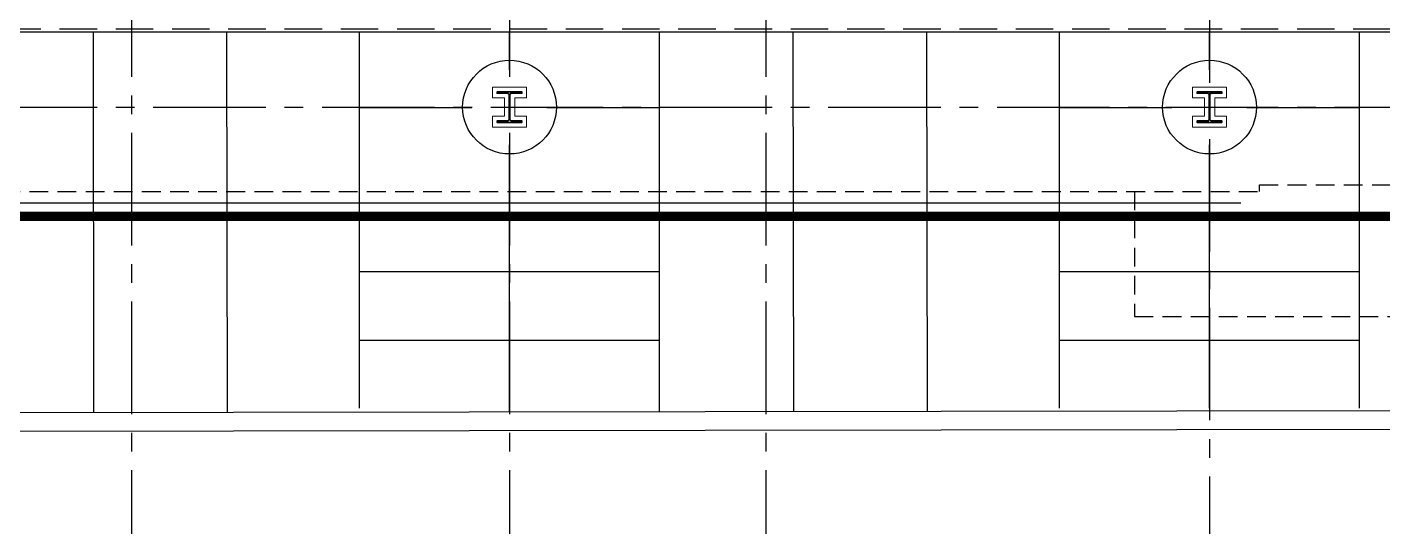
# Model space of a CAD drawing. Header units: inches. Extents: x 5931 to 10048, y 0 to 3185.
# Drawn here: x 7861.6 to 8295.5, y 709.9 to 869.9 of the extents above; entities that cross this region are included whole.
import ezdxf

# ---------------------------------------------------------------- set-up
doc = ezdxf.new("R2010")
doc.units = ezdxf.units.IN
doc.header["$LTSCALE"] = 48
doc.header["$MEASUREMENT"] = 0
for name, pattern in [('CENTER2', [1.125, 0.75, -0.125, 0.125, -0.125]), ('HIDDEN', [0.375, 0.25, -0.125]), ('HIDDEN2', [0.1875, 0.125, -0.0625]), ('PHANTOM2', [1.25, 0.625, -0.125, 0.125, -0.125, 0.125, -0.125])]:
    doc.linetypes.add(name, pattern=pattern)
for name, color, linetype in [('_0_Objects', 8, 'Continuous'), ('A-Flor-Case', 8, 'Continuous'), ('A-Flor-Soffit', 8, 'HIDDEN2'), ('A-Grid(3-32)', 8, 'CENTER2'), ('A-Site-Pave', 8, 'Continuous'), ('A-Site-Property', 8, 'PHANTOM2'), ('A-Site-Setback', 8, 'HIDDEN'), ('A-Wall-Full', 8, 'Continuous')]:
    doc.layers.add(name, color=color, linetype=linetype)
for name, color, linetype, lineweight in [('A-Detl-Hatch', 8, 'Continuous', 18), ('S-Detl-Hatch', 8, 'Continuous', 18), ('S-Detl-Wide', 8, 'Continuous', 35)]:
    doc.layers.add(name, color=color, linetype=linetype, lineweight=lineweight)

# ---------------------------------------------------------------- blocks, each defined once
blk = doc.blocks.new('1ST FLOOR CORE & SHELL')
at = {"layer": 'A-Flor-Case'}
blk.add_line((3113, -9173.63), (4373.5, -9173.63), dxfattribs=at)
at = {"layer": 'A-Flor-Soffit'}
for points in [[(2321, -8520.75), (2316.5, -8520.75), (2316.5, -9228.75), (3108.87, -9228.75), (3108.87, -9224.75), (4240.5, -9224.75), (4240.5, -9222.63), (4656.87, -9222.63), (4656.87, -9224.75), (5704.5, -9224.75), (5704.5, -8756.75), (5700, -8756.75)], [(4200.5, -9224.75), (4200.5, -9264.75), (4696.5, -9264.75), (4696.5, -9224.75)]]:
    blk.add_lwpolyline(points, dxfattribs=at)
at = {"layer": 'A-Wall-Full'}
for centre in [(4000.5, -9197.75), (4224.5, -9197.75)]:
    blk.add_circle(centre, 15, dxfattribs=at)
blk = doc.blocks.new('*U9')
at = {"layer": 'A-Detl-Hatch'}
h = blk.add_hatch(dxfattribs=at)
h.set_pattern_fill('ANSI32', color=256, scale=6, style=0)
h.set_pattern_definition([(45, (0, -4.865), (-1.591, 1.591), []), (45, (1.0607, -4.865), (-1.591, 1.591), [])])
edge = h.paths.add_edge_path()
edge.add_line((3.98, -9.73), (3.98, -9.295))
edge.add_line((3.98, -9.295), (0.645, -9.295))
edge.add_arc((0.645, -8.795), 0.5, 180, 270, ccw=False)
edge.add_line((0.145, -8.795), (0.145, -0.935))
edge.add_arc((0.645, -0.935), 0.5, 90, 180, ccw=False)
edge.add_line((0.645, -0.435), (3.98, -0.435))
edge.add_line((3.98, -0.435), (3.98, 0))
edge.add_line((3.98, 0), (-3.98, 0))
edge.add_line((-3.98, 0), (-3.98, -0.435))
edge.add_line((-3.98, -0.435), (-0.645, -0.435))
edge.add_arc((-0.645, -0.935), 0.5, 0, 90, ccw=False)
edge.add_line((-0.145, -0.935), (-0.145, -8.795))
edge.add_arc((-0.645, -8.795), 0.5, -90, 0, ccw=False)
edge.add_line((-0.645, -9.295), (-3.98, -9.295))
edge.add_line((-3.98, -9.295), (-3.98, -9.73))
edge.add_line((-3.98, -9.73), (3.98, -9.73))
at = {"linetype": 'ByBlock'}
blk.add_lwpolyline([(3.98, -9.73), (3.98, -9.295), (0.645, -9.295, -0.4142136), (0.145, -8.795), (0.145, -0.935, -0.4142136), (0.645, -0.435), (3.98, -0.435), (3.98, 0), (-3.98, 0), (-3.98, -0.435), (-0.645, -0.435, -0.4142136), (-0.145, -0.935), (-0.145, -8.795, -0.4142136), (-0.645, -9.295), (-3.98, -9.295), (-3.98, -9.73)], format="xyb", close=True, dxfattribs=at)
blk = doc.blocks.new('W10X33')
at = {"layer": 'S-Detl-Hatch'}
blk.add_lwpolyline([(13773.28, -7309.78), (13773.28, -7306.34), (13769.45, -7306.34), (13769.45, -7300.48), (13773.28, -7300.48), (13773.28, -7297.05), (13762.32, -7297.05), (13762.32, -7300.48), (13766.16, -7300.48), (13766.16, -7306.34), (13762.32, -7306.34), (13762.32, -7309.78)], close=True, dxfattribs=at)
at = {"layer": 'S-Detl-Wide'}
blk.add_blockref('*U9', (13767.8, -7298.55), dxfattribs=at)
blk = doc.blocks.new('1ST FLOOR - STRUCTURAL GRID')
at = {"layer": 'A-Grid(3-32)'}
for p, q in [((3879.5, -7424.01), (3879.5, -9520.75)), ((4000.5, -7424.01), (4000.5, -9520.75)), ((4082.5, -7424.01), (4082.5, -9520.75)), ((4224.5, -7426.01), (4224.5, -9520.75)), ((2104.5, -9197.75), (5927.38, -9197.75))]:
    blk.add_line(p, q, dxfattribs=at)
for p in [(-9767.3, -1894.34), (-9543.3, -1894.34)]:
    blk.add_blockref('W10X33', p)
blk = doc.blocks.new('SITE PLAN')
at = {"layer": 'A-Site-Pave'}
for p, q in [((9680.71, -2799.07), (10906.14, -2797.29)), ((9683.02, -2805.07), (10903.84, -2803.29))]:
    blk.add_line(p, q, dxfattribs=at)
at = {"layer": 'A-Site-Pave', "flags": 128}
for points in [[(10048.75, -2676.68), (10048.93, -2798.54)], [(10091.48, -2676.68), (10091.66, -2798.48)], [(10134.02, -2797.17), (10134.02, -2676.68)], [(10182.02, -2688.91), (10182.02, -2676.68)], [(10230.02, -2798.27), (10230.02, -2676.68)], [(10272.75, -2676.68), (10272.92, -2798.21)], [(10315.48, -2676.68), (10315.66, -2798.15)], [(10358.02, -2797.17), (10358.02, -2676.68)], [(10406.02, -2688.91), (10406.02, -2676.68)], [(10454.02, -2797.17), (10454.02, -2676.68)], [(10134.02, -2700.91), (10170.02, -2700.91)], [(10194.02, -2700.91), (10230.02, -2700.91)], [(10358.02, -2700.91), (10394.02, -2700.91)], [(10418.02, -2700.91), (10454.02, -2700.91)], [(10182.02, -2798.34), (10182.02, -2712.91)], [(10406.02, -2797.17), (10406.02, -2712.91)], [(8822.52, -2731.48), (10416.02, -2731.48)], [(10134.02, -2753.44), (10230.02, -2753.44)], [(10358.02, -2753.44), (10454.02, -2753.44)], [(10134.02, -2775.4), (10230.02, -2775.4)], [(10358.02, -2775.4), (10454.02, -2775.4)]]:
    blk.add_lwpolyline(points, dxfattribs=at)

msp = doc.modelspace()

# ---------------------------------------------------------------- linework, layer by layer
at = {"layer": 'A-Site-Property', "const_width": 3}
msp.add_lwpolyline([(6860, 809.26, 0.000391), (6716, 809.14, 0.00127), (6248, 807.22), (6248, 1671.99), (6248, 2571.99), (9651.75, 1937.56, 0.002707), (9800, 1910.76), (9800, 809.26), (6860, 809.26)], format="xyb", dxfattribs=at)
at = {"layer": 'A-Site-Setback'}
msp.add_lwpolyline([(9036, 869.26), (6800, 869.26, 0.00067), (6715.91, 869.14, 0.001041), (6332, 867.74), (6332, 1671.99), (6332, 2312.2)], format="xyb", dxfattribs=at)

# ---------------------------------------------------------------- block references
at = {"layer": '_0_Objects', "linetype": 'HIDDEN'}
msp.add_blockref('1ST FLOOR - STRUCTURAL GRID', (4015.5, 10042.01), dxfattribs=at)
at = {"layer": '_0_Objects'}
for name, p in [('1ST FLOOR CORE & SHELL', (4015.5, 10042.01)), ('SITE PLAN', (-2166.04, 3545.07))]:
    msp.add_blockref(name, p, dxfattribs=at)

doc.saveas('drawing.dxf')
